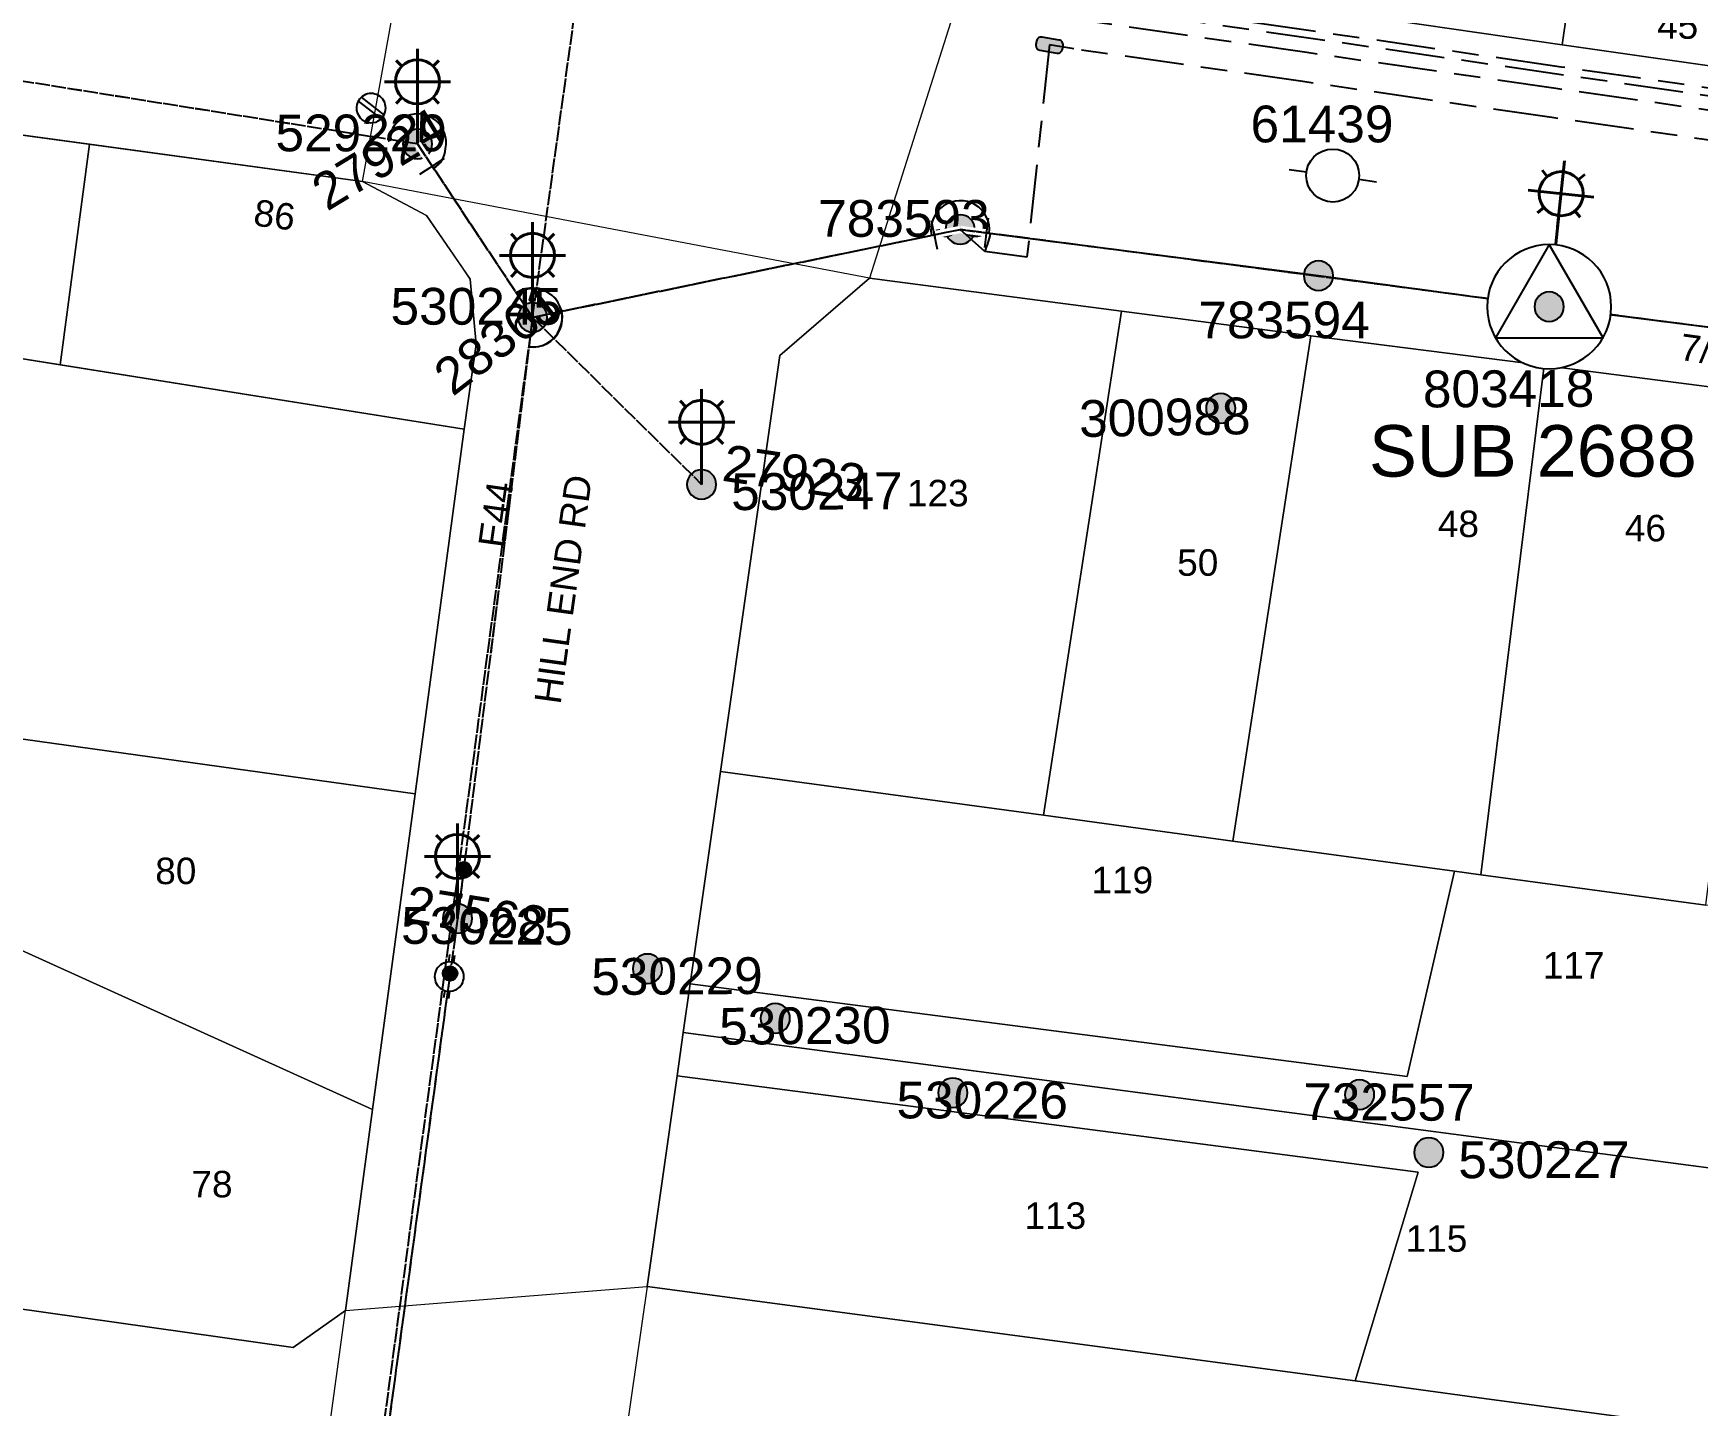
# Model space of a CAD drawing. Header units: metres. Extents: x 302360 to 303385, y 6262522 to 6263141.
# Drawn here: x 302754.4 to 302867.5, y 6262759 to 6262852.3 of the extents above; entities that cross this region are included whole.
import ezdxf
from ezdxf.enums import TextEntityAlignment as Align

# ---------------------------------------------------------------- set-up
doc = ezdxf.new("R2010")
doc.units = ezdxf.units.M
doc.linetypes.add('Cable Exist OH', pattern=[1, 1, 0])
doc.linetypes.add('Cable Exist UG', pattern=[8.2, 4, -1.2, 1.8, -1.2])
doc.layers.get('0').update_dxf_attribs({"color": 6})
doc.layers.add('Cadastre Land Parcels_SP_EXT', color=9, linetype='Continuous', lineweight=5)
doc.layers.add('Cadastre Roads_SP_EXT', color=9, linetype='Continuous', lineweight=5)
for name, color, linetype in [('Equip_HV_EXT', 7, 'Continuous'), ('Equip_LV_EXT', 7, 'Continuous'), ('Equip_SP_HV_EXT', 7, 'Continuous'), ('Equip_SP_LV_EXT', 7, 'Continuous'), ('Equip_SP_SL_EXT', 7, 'Continuous'), ('Mains_HV_EXT', 7, 'Continuous'), ('Mains_LV_EXT', 7, 'Continuous'), ('Mains_LV_SL_EXT', 7, 'Continuous'), ('Mains_SL_EXT', 7, 'Continuous'), ('OH_Details_SP_MISC', 7, 'Continuous'), ('Sub_SP_TR_HV_LV_EXT', 7, 'Continuous'), ('SupportsOH_SP_TR_HV_LV_SL_EXT', 7, 'Continuous')]:
    doc.layers.add(name, color=color, linetype=linetype)
doc.styles.add('iecARIAL', font='arial.ttf', dxfattribs={"height": 2})
doc.styles.add('POLE_LABEL', font='arial.ttf')
doc.styles.get("Standard").update_dxf_attribs({"font": 'arial.ttf'})

# ---------------------------------------------------------------- blocks, each defined once
blk = doc.blocks.new('SUB_POLE_EXT')
blk.add_wipeout([(0, 4.22), (0.42, 4.2), (0.83, 4.14), (1.21, 4.05), (1.62, 3.9), (1.99, 3.72), (2.35, 3.51), (2.68, 3.26), (2.99, 2.99), (3.28, 2.66), (3.52, 2.34), (3.76, 1.92), (3.9, 1.62), (4.04, 1.23), (4.18, 0.63), (4.22, 0), (4.18, -0.61), (4.06, -1.15), (3.9, -1.62), (3.58, -2.24), (3.22, -2.73), (2.97, -3.01), (2.68, -3.26), (2.36, -3.5), (2, -3.72), (1.64, -3.89), (1.25, -4.03), (0.82, -4.14), (0.42, -4.2), (0, -4.22), (-0.41, -4.2), (-0.8, -4.15), (-1.21, -4.05), (-1.62, -3.9), (-1.99, -3.73), (-2.35, -3.51), (-2.68, -3.26), (-2.96, -3.02), (-3.23, -2.72), (-3.51, -2.35), (-3.71, -2.01), (-3.91, -1.6), (-4.05, -1.21), (-4.16, -0.76), (-4.22, -0.14), (-4.21, 0.39), (-4.14, 0.83), (-4.03, 1.27), (-3.9, 1.63), (-3.71, 2.02), (-3.5, 2.37), (-3.28, 2.67), (-2.99, 2.99), (-2.68, 3.27), (-2.33, 3.52), (-1.98, 3.73), (-1.63, 3.9), (-1.2, 4.05), (-0.78, 4.15), (-0.4, 4.21)])
blk.add_line((2.16, 0.48), (2.16, 0.48, 0))
blk.add_lwpolyline([(-4.22, 0, 1), (4.22, 0, 1)], format="xyb", close=True)
blk.add_lwpolyline([(2.14, 0.52), (0, 4.22), (-3.66, -2.11), (3.66, -2.11)], close=True)
for tag, height, flags, p in [('ASSET_NUM', 3.5, 8, (2, 2)), ('STREET_CODE', 0.2, 9, (1.5, 0)), ('CONSTRUCTED_VOLTAGE', 0.2, 9, (1.5, -0.2)), ('OPERATING_VOLTAGE', 0.2, 9, (1.5, -0.6)), ('OPERATED_BY', 0.2, 9, (1.5, -0.8)), ('ORIENTATION', 0.2, 9, (1.5, -1.2)), ('NO_PHASES', 0.2, 9, (1.5, -0.4)), ('MAINTAINED_BY', 0.2, 9, (1.5, -1)), ('OWNED_BY', 0.2, 9, (1.5, -1.4)), ('SECONDARY_VOLTAGE', 0.2, 9, (1.5, -1.6)), ('STATE', 0.2, 9, (1.5, -1.8)), ('SUBSTATION_TYPE', 0.2, 9, (1.5, -2)), ('USAGE', 0.2, 9, (1.5, -2.2)), ('STREETNAME', 0.2, 9, (1.5, -2.8)), ('SUBURB', 0.2, 9, (1.5, -3)), ('Z', 0.2, 1, (1.5, -3.4)), ('LEGEND', 0.2, 9, (1.5, -2.4)), ('LOCATION', 0.2, 9, (1.5, -2.6)), ('NOTES', 0.2, 9, (1.5, -3.2))]:
    blk.add_attdef(tag, text='', height=height, dxfattribs=dict(flags=flags)).set_placement(p, align=Align.MIDDLE_LEFT)
blk = doc.blocks.new('LV_OH_LINKS_OPEN_EXT')
for p, q in [((-0.17, 4.97), (-0.17, 5.46)), ((0.17, 4.97), (0.17, 5.46)), ((-0.17, 3), (-0.17, 2.5)), ((0.17, 3), (0.17, 2.5))]:
    blk.add_line(p, q)
blk.add_lwpolyline([(0, 2.99, 1), (0, 4.98, 1)], format="xyb", close=True)
at = {"flags": 9}
for tag, p in [('ACTUAL_STATUS', (0, 0)), ('CONSTRUCTED_VOLTAGE', (0, -0.2)), ('OPERATING_VOLTAGE', (0, -0.6)), ('ORIENTATION', (0, -0.8)), ('OWNED_BY', (0, -1)), ('STATE', (0, -1.2)), ('NO_PHASES', (0, -0.4)), ('SWITCH_TYPE', (0, -1.4)), ('USAGE', (0, -1.6)), ('LEGEND', (0, -1.8)), ('NOTES', (0, -2))]:
    blk.add_attdef(tag, text='', height=0.2, dxfattribs=at).set_placement(p, align=Align.MIDDLE_LEFT)
at = {"flags": 1}
blk.add_attdef('Z', (0, 0), '', height=0.2, dxfattribs=at)
blk = doc.blocks.new('LV_OH_LINKS_CLOSED_EXT')
for p, q in [((-0.17, 4.97), (-0.17, 3)), ((0.17, 4.97), (0.17, 3))]:
    blk.add_line(p, q)
blk.add_lwpolyline([(0, 2.99, 1), (0, 4.98, 1)], format="xyb", close=True)
at = {"flags": 9}
for tag, p in [('ACTUAL_STATUS', (0, 0)), ('CONSTRUCTED_VOLTAGE', (0, -0.2)), ('OPERATING_VOLTAGE', (0, -0.6)), ('ORIENTATION', (0, -0.8)), ('OWNED_BY', (0, -1)), ('STATE', (0, -1.2)), ('NO_PHASES', (0, -0.4)), ('SWITCH_TYPE', (0, -1.4)), ('USAGE', (0, -1.6)), ('NOTES', (0, -1.8))]:
    blk.add_attdef(tag, text='', height=0.2, dxfattribs=at).set_placement(p, align=Align.MIDDLE_LEFT)
at = {"flags": 1}
blk.add_attdef('Z', (0, 0), '', height=0.2, dxfattribs=at)
blk = doc.blocks.new('SL_LANTERN_EXT')
at = {"lineweight": 40}
for p, q in [((-1.46, 5.68), (-1.06, 5.28)), ((0, 1.97), (0, 6.47)), ((1.46, 5.68), (1.06, 5.28)), ((-2.25, 4.22), (2.25, 4.22)), ((-1.46, 2.76), (-1.06, 3.16)), ((0, 0), (0, 2.72)), ((1.46, 2.76), (1.06, 3.16))]:
    blk.add_line(p, q, dxfattribs=at)
blk.add_circle((0, 4.22), 1.5, dxfattribs=at)
at = {"style": 'iecARIAL', "flags": 8}
blk.add_attdef('ASSET_NUM', (1.5, 1.5), '', height=2.5, dxfattribs=at)
for tag, p, height, flags in [('CONSTRUCTED_VOLTAGE', (0.98, -0.65), 0.2, 9), ('CONTROL_TYPE', (0.98, -0.85), 0.2, 9), ('LANTERN_PURPOSE', (0.98, -1.05), 0.2, 9), ('LANTERN_TYPE', (0.98, -1.25), 0.2, 9), ('LNUMBER', (2.18, -3.25), 2.5, 8), ('OPERATING_VOLTAGE', (0.98, -1.65), 0.2, 9), ('ORIENTATION', (0.98, -1.85), 0.2, 9), ('OWNED_BY', (0.98, -2.05), 0.2, 9), ('STATE', (0.98, -2.25), 0.2, 9), ('NO_PHASES', (0.98, -1.45), 0.2, 9), ('USAGE', (0.98, -2.45), 0.2, 9), ('CEXIST', (0.98, -2.65), 0.2, 9), ('CNEW', (0.98, -2.85), 0.2, 9), ('CNUMBER', (0.98, -3.05), 0.2, 9), ('CREMOVE', (0.98, -3.25), 0.2, 9), ('CREPLACE', (0.98, -3.45), 0.2, 9), ('LKINGHEIGHT', (0.98, -3.65), 0.2, 9), ('LBRACKET', (0.98, -3.85), 0.2, 9), ('LBRACKETVOCAB', (0.98, -4.05), 0.2, 9), ('LCATEGORY', (0.98, -4.25), 0.2, 9), ('LCHARGE1', (0.98, -4.45), 0.2, 9), ('LCHARGE1PERCENT', (0.98, -4.65), 0.2, 9), ('LCHARGE2', (0.98, -4.85), 0.2, 9), ('LCHARGE2PERCENT', (0.98, -5.05), 0.2, 9), ('LCHARGE3', (0.98, -5.25), 0.2, 9), ('LCHARGE3PERCENT', (0.98, -5.45), 0.2, 9), ('LEXIST', (0.98, -5.65), 0.2, 9), ('LLAMP', (0.98, -5.85), 0.2, 9), ('LLAMPVOCAB', (0.98, -6.05), 0.2, 9), ('LMAST', (0.98, -6.25), 0.2, 9), ('LMASTVOCAB', (0.98, -6.45), 0.2, 9), ('LNEW', (0.98, -6.65), 0.2, 9), ('LANTNUMBER', (0.98, -6.85), 0.2, 9), ('LOUTREACH', (0.98, -7.25), 0.2, 9), ('LOUTREACHVOCAB', (0.98, -7.45), 0.2, 9), ('LRATECODE', (0.98, -7.65), 0.2, 9), ('LREMOVE', (0.98, -7.85), 0.2, 9), ('LREPLACE', (0.98, -8.05), 0.2, 9), ('STREETNAME', (0.98, -9.25), 0.2, 9), ('LTYPE', (0.98, -8.25), 0.2, 9), ('LTYPEVOCAB', (0.98, -8.45), 0.2, 9), ('LEGEND', (0.98, -8.65), 0.2, 9), ('LOCATION', (0.98, -8.85), 0.2, 9), ('NOTES', (0.98, -9.05), 0.2, 9), ('SUBURB', (0.98, -9.45), 0.2, 1)]:
    blk.add_attdef(tag, p, '', height=height, dxfattribs=dict(flags=flags))
blk = doc.blocks.new('*U145')
at = {"lineweight": 40}
for p, q in [((-0.49, 9.28), (-0.14, 8.85)), ((0.57, 5.44), (1.04, 9.92)), ((2.41, 8.98), (1.97, 8.62)), ((-1.43, 7.92), (3.04, 7.45)), ((-0.8, 6.38), (-0.36, 6.74)), ((0, 0), (0.65, 6.19)), ((2.1, 6.08), (1.75, 6.51))]:
    blk.add_line(p, q, dxfattribs=at)
blk.add_circle((0.81, 7.68), 1.5, dxfattribs=at)
at = {"style": 'iecARIAL', "flags": 8}
blk.add_attdef('ASSET_NUM', (1.5, 1.5), '', height=2.5, dxfattribs=at)
for tag, p, height, flags in [('CONSTRUCTED_VOLTAGE', (0.98, -0.65), 0.2, 9), ('CONTROL_TYPE', (0.98, -0.85), 0.2, 9), ('LANTERN_PURPOSE', (0.98, -1.05), 0.2, 9), ('LANTERN_TYPE', (0.98, -1.25), 0.2, 9), ('LNUMBER', (2.18, -3.25), 2.5, 8), ('OPERATING_VOLTAGE', (0.98, -1.65), 0.2, 9), ('ORIENTATION', (0.98, -1.85), 0.2, 9), ('OWNED_BY', (0.98, -2.05), 0.2, 9), ('STATE', (0.98, -2.25), 0.2, 9), ('NO_PHASES', (0.98, -1.45), 0.2, 9), ('USAGE', (0.98, -2.45), 0.2, 9), ('CEXIST', (0.98, -2.65), 0.2, 9), ('CNEW', (0.98, -2.85), 0.2, 9), ('CNUMBER', (0.98, -3.05), 0.2, 9), ('CREMOVE', (0.98, -3.25), 0.2, 9), ('CREPLACE', (0.98, -3.45), 0.2, 9), ('LKINGHEIGHT', (0.98, -3.65), 0.2, 9), ('LBRACKET', (0.98, -3.85), 0.2, 9), ('LBRACKETVOCAB', (0.98, -4.05), 0.2, 9), ('LCATEGORY', (0.98, -4.25), 0.2, 9), ('LCHARGE1', (0.98, -4.45), 0.2, 9), ('LCHARGE1PERCENT', (0.98, -4.65), 0.2, 9), ('LCHARGE2', (0.98, -4.85), 0.2, 9), ('LCHARGE2PERCENT', (0.98, -5.05), 0.2, 9), ('LCHARGE3', (0.98, -5.25), 0.2, 9), ('LCHARGE3PERCENT', (0.98, -5.45), 0.2, 9), ('LEXIST', (0.98, -5.65), 0.2, 9), ('LLAMP', (0.98, -5.85), 0.2, 9), ('LLAMPVOCAB', (0.98, -6.05), 0.2, 9), ('LMAST', (0.98, -6.25), 0.2, 9), ('LMASTVOCAB', (0.98, -6.45), 0.2, 9), ('LNEW', (0.98, -6.65), 0.2, 9), ('LANTNUMBER', (0.98, -6.85), 0.2, 9), ('LOUTREACH', (0.98, -7.25), 0.2, 9), ('LOUTREACHVOCAB', (0.98, -7.45), 0.2, 9), ('LRATECODE', (0.98, -7.65), 0.2, 9), ('LREMOVE', (0.98, -7.85), 0.2, 9), ('LREPLACE', (0.98, -8.05), 0.2, 9), ('STREETNAME', (0.98, -9.25), 0.2, 9), ('LTYPE', (0.98, -8.25), 0.2, 9), ('LTYPEVOCAB', (0.98, -8.45), 0.2, 9), ('LEGEND', (0.98, -8.65), 0.2, 9), ('LOCATION', (0.98, -8.85), 0.2, 9), ('NOTES', (0.98, -9.05), 0.2, 9), ('SUBURB', (0.98, -9.45), 0.2, 1)]:
    blk.add_attdef(tag, p, '', height=height, dxfattribs=dict(flags=flags))
blk = doc.blocks.new('POLE_EXT')
blk.add_hatch(color=256).paths.add_polyline_path([(-1, 0, 1), (1, 0, 1)])
blk.add_lwpolyline([(-1, 0, 1), (1, 0, 1)], format="xyb", close=True)
for tag, height, flags, p in [('pNumber', 2.5, 8, (-17.84, 2.07)), ('OWNED_BY', 0.2, 9, (1.35, -0.4)), ('SPECIAL_USE', 0.2, 9, (1.35, -0.8)), ('STATE', 0.2, 9, (1.35, -1)), ('PARENT', 0.2, 9, (1.35, -0.6)), ('USAGE', 0.2, 9, (1.35, -1.2)), ('cLV', 0.2, 9, (1.35, -1.4)), ('hDepth', 0.2, 9, (1.35, -1.6)), ('hDia', 0.2, 9, (1.35, -1.8)), ('cHV', 0.2, 9, (1.35, -2)), ('LBRACKET', 0.2, 9, (1.35, -2.2)), ('cLinedev', 0.2, 9, (1.35, -3.4)), ('LExisting', 0.2, 9, (1.35, -2.4)), ('LANTNUMBER', 0.2, 9, (1.35, -2.6)), ('LOther', 0.2, 9, (1.35, -2.8)), ('LRemove', 0.2, 9, (1.35, -3)), ('LEGEND', 0.2, 9, (1.35, -3.2)), ('pExisting', 0.2, 9, (1.35, -3.8)), ('pFooting', 0.2, 9, (1.35, -4.4)), ('pNew', 0.2, 9, (1.35, -4.6)), ('LOCATION', 0.2, 9, (1.35, -3.6)), ('PFNUMBER', 0.2, 9, (1.35, -4)), ('NEWPFNUMBER', 0.2, 9, (1.35, -4.2)), ('pRelocate', 0.2, 9, (1.35, -5)), ('pRemove', 0.2, 9, (1.35, -5.2)), ('pReplace', 0.2, 9, (1.35, -5.4)), ('pStay', 0.2, 9, (1.35, -5.6)), ('pType', 0.2, 9, (1.35, -5.8)), ('cspan', 0.2, 9, (1.35, -6)), ('STREETNAME', 0.2, 9, (1.35, -6.2)), ('SUBURB', 0.2, 9, (1.35, -6.4)), ('NOTES', 0.2, 9, (1.35, -6.6)), ('MAINTAINED_BY', 0.2, 9, (1.36, -6.81)), ('OPERATED_BY', 0.2, 9, (1.36, -7.01))]:
    blk.add_attdef(tag, text='', height=height, dxfattribs=dict(flags=flags)).set_placement(p, align=Align.MIDDLE_LEFT)
at = {"style": 'POLE_LABEL'}
for tag, height, flags, p in [('ASSET_NUM', 2.5, 8, (2, 2)), ('STRUCTURE_PLANT_NUMBER', 0.2, 9, (1.35, 0.03)), ('STREET_CODE', 0.2, 9, (1.35, -0.2))]:
    blk.add_attdef(tag, text='', height=height, dxfattribs=dict(at, flags=flags)).set_placement(p, align=Align.MIDDLE_LEFT)
at = {"flags": 1}
blk.add_attdef('Z', (1.35, -7.33), '', height=0.2, dxfattribs=at)
blk = doc.blocks.new('HV_STJ_EXT')
h = blk.add_hatch(color=256)
edge = h.paths.add_edge_path()
edge.add_ellipse((-0.59, 0.13), major_axis=(0.226, 0.226), ratio=1, start_angle=45, end_angle=135)
edge.add_line((-0.91, 0.13), (-0.91, -0.13))
edge.add_ellipse((-0.59, -0.13), major_axis=(0.226, 0.226), ratio=1, start_angle=135, end_angle=225)
edge.add_line((-0.59, -0.45), (0.59, -0.45))
edge.add_ellipse((0.59, -0.13), major_axis=(-0.226, 0.226), ratio=1, start_angle=135, end_angle=225)
edge.add_line((0.91, -0.13), (0.91, 0.13))
edge.add_ellipse((0.59, 0.13), major_axis=(-0.226, 0.226), ratio=1, start_angle=225, end_angle=315)
edge.add_line((0.59, 0.45), (-0.59, 0.45))
blk.add_lwpolyline([(-0.91, 0.13), (-0.91, -0.13, 0.414214), (-0.59, -0.45), (0.59, -0.45, 0.414214), (0.91, -0.13), (0.91, 0.13, 0.414214), (0.59, 0.45), (-0.59, 0.45, 0.414214)], format="xyb", close=True)
for tag, flags, p in [('ORIENTATION', 9, (1.5, 0)), ('Z', 1, (1.5, -0.8)), ('USAGE', 9, (1.5, -0.2)), ('LEGEND', 9, (1.5, -0.4)), ('NOTES', 9, (1.5, -0.6))]:
    blk.add_attdef(tag, text='', height=0.2, dxfattribs=dict(flags=flags)).set_placement(p, align=Align.MIDDLE_LEFT)
blk = doc.blocks.new('HV_ABS_OPEN_EXT')
for p, q in [((-3, 6.87), (-1.8, 6.87)), ((1.8, 6.87), (3, 6.87))]:
    blk.add_line(p, q)
blk.add_circle((0, 6.87), 1.8)
for tag, height, flags, p in [('ASSET_NUM', 2.5, 8, (2, 2)), ('STREET_CODE', 0.2, 9, (1.5, 0)), ('ACTUAL_STATUS', 0.2, 9, (1.5, -0.2)), ('CONSTRUCTED_VOLTAGE', 0.2, 9, (1.5, -0.4)), ('OPERATING_VOLTAGE', 0.2, 9, (1.5, -0.8)), ('ORIENTATION', 0.2, 9, (1.5, -1)), ('OWNED_BY', 0.2, 9, (1.5, -1.2)), ('NO_PHASES', 0.2, 9, (1.5, -0.6)), ('STATE', 0.2, 9, (1.5, -1.4)), ('SWITCH_TYPE', 0.2, 9, (1.5, -1.6)), ('USAGE', 0.2, 9, (1.5, -1.8)), ('LEGEND', 0.2, 9, (1.5, -2)), ('LOCATION', 0.2, 9, (1.5, -2.2)), ('STREETNAME', 0.2, 9, (1.5, -2.4)), ('SUBURB', 0.2, 9, (1.5, -2.6)), ('OPERATED_BY', 0.2, 9, (1.5, -3.2)), ('NOTES', 0.2, 9, (1.5, -2.8)), ('MAINTAINED_BY', 0.2, 9, (1.5, -3)), ('LABEL_ALIGNMENT', 0.2, 9, (1.5, -3.4)), ('Z', 0.2, 1, (1.5, -3.6))]:
    blk.add_attdef(tag, text='', height=height, dxfattribs=dict(flags=flags)).set_placement(p, align=Align.MIDDLE_LEFT)
blk = doc.blocks.new('End Shackle_EXT')
at = {"flags": 9}
for tag, p in [('OWNED_BY', (0, -1)), ('STATE', (0, -1.2)), ('USAGE', (0, -1.4)), ('NOTES', (0, -1.6))]:
    blk.add_attdef(tag, text='', height=0.2, dxfattribs=at).set_placement(p, align=Align.MIDDLE_LEFT)
blk.add_wipeout([(0, 0.25), (1.81, 0.25), (1.82, -0.25), (0, -0.25)])
blk.add_line((1.81, -1), (1.81, 1))
at = {"flags": 1}
blk.add_attdef('Z', (0, 0), '', height=0.2, dxfattribs=at)
at = {"flags": 9}
for tag, p in [('CONNECTOR_TYPE', (0, 0)), ('CONSTRUCTED_VOLTAGE', (0, -0.2)), ('OPERATING_VOLTAGE', (0, -0.6)), ('ORIENTATION', (0, -0.8)), ('NO_PHASES', (0, -0.4))]:
    blk.add_attdef(tag, text='', height=0.2, dxfattribs=at).set_placement(p, align=Align.MIDDLE_LEFT)
blk = doc.blocks.new('CONNECTOR_NODE_EXT')
h = blk.add_hatch(color=256)
edge = h.paths.add_edge_path()
edge.add_arc((0, 0), 0.5, 0, 360)
blk.add_circle((0, 0), 0.5)
at = {"flags": 1}
blk.add_attdef('Z', (0, 0), '', height=0.2, dxfattribs=at)
at = {"flags": 9}
for tag, p in [('CONNECTOR_TYPE', (0, 0)), ('CONSTRUCTED_VOLTAGE', (0, -0.2)), ('OPERATING_VOLTAGE', (0, -0.6)), ('ORIENTATION', (0, -0.8)), ('SUBTYPE', (0, -1)), ('NO_PHASES', (0, -0.4)), ('USAGE', (0, -1.2)), ('NOTES', (0, -1.4))]:
    blk.add_attdef(tag, text='', height=0.2, dxfattribs=at).set_placement(p, align=Align.MIDDLE_LEFT)

msp = doc.modelspace()

# ---------------------------------------------------------------- linework, layer by layer
at = {"layer": 'Cadastre Land Parcels_SP_EXT', "linetype": 'Continuous'}
for points in [[(302847.61, 6262888.69), (302846.69, 6262888.87), (302841.39, 6262853.96), (302858.32, 6262851.52), (302863.35, 6262886.42), (302860.23, 6262886.86), (302847.61, 6262888.69)], [(302880.09, 6262884.02), (302863.35, 6262886.42), (302858.32, 6262851.52), (302871.97, 6262849.57), (302875.16, 6262849.12), (302880.09, 6262884.02)], [(302758.2, 6262844.76), (302735.65, 6262847.83), (302733.06, 6262833.45), (302756.21, 6262829.76), (302758.2, 6262844.76)], [(302784.48, 6262831.18), (302784.09, 6262835.58), (302783.62, 6262836.26), (302781.11, 6262839.92), (302776.77, 6262842.23), (302758.2, 6262844.76), (302756.21, 6262829.76), (302783.67, 6262825.4), (302784.48, 6262831.18)], [(302823.05, 6262799.15), (302828.36, 6262833.42), (302811.23, 6262835.65), (302805.12, 6262830.41), (302801.09, 6262802.13), (302823.05, 6262799.15)], [(302783.67, 6262825.39), (302733.06, 6262833.45), (302728.42, 6262807.88), (302737.12, 6262806.63), (302745.21, 6262805.5), (302780.34, 6262800.61), (302783.67, 6262825.39)], [(302841.23, 6262831.75), (302828.36, 6262833.42), (302823.05, 6262799.15), (302835.92, 6262797.4), (302841.23, 6262831.75)], [(302857.08, 6262829.72), (302841.23, 6262831.75), (302835.92, 6262797.4), (302850.99, 6262795.36), (302852.79, 6262795.11), (302857.08, 6262829.72)], [(302872.36, 6262827.75), (302857.08, 6262829.72), (302852.79, 6262795.11), (302868.07, 6262793.04), (302872.36, 6262827.75)], [(302780.34, 6262800.61), (302745.21, 6262805.5), (302747.68, 6262792.63), (302777.45, 6262779.15), (302780.34, 6262800.61)], [(302823.05, 6262799.15), (302801.09, 6262802.13), (302799.03, 6262787.7), (302847.78, 6262781.4), (302850.99, 6262795.36), (302835.92, 6262797.4), (302823.05, 6262799.15)], [(302852.79, 6262795.11), (302850.99, 6262795.36), (302847.78, 6262781.4), (302799.03, 6262787.7), (302798.56, 6262784.39), (302896.76, 6262771.43), (302898.93, 6262788.86), (302883.9, 6262790.89), (302873.08, 6262792.36), (302868.07, 6262793.04), (302852.79, 6262795.11)], [(302775.61, 6262765.48), (302777.45, 6262779.15), (302747.68, 6262792.63), (302752.83, 6262765.69), (302772.05, 6262762.97), (302775.61, 6262765.48)], [(302896.76, 6262771.43), (302798.56, 6262784.39), (302798.14, 6262781.45), (302848.53, 6262774.9), (302844.25, 6262760.71), (302853, 6262759.52), (302894.46, 6262753.98), (302896.76, 6262771.43)], [(302798.14, 6262781.45), (302796.1, 6262767.12), (302844.25, 6262760.71), (302848.53, 6262774.9), (302798.14, 6262781.45)], [(302894.46, 6262753.98), (302853, 6262759.52), (302844.25, 6262760.71), (302796.1, 6262767.12), (302793.49, 6262748.89), (302792.3, 6262740.53), (302791.19, 6262732.73), (302848.48, 6262725.05), (302890.19, 6262719.48), (302894.46, 6262753.98)]]:
    msp.add_lwpolyline(points, close=True, dxfattribs=at)
at = {"layer": 'Cadastre Roads_SP_EXT', "linetype": 'Continuous'}
for points in [[(302651.97, 6262859.21), (302667.13, 6262857.16), (302684.84, 6262854.74), (302702.54, 6262852.31), (302717.39, 6262850.32), (302735.65, 6262847.83), (302776.77, 6262842.23), (302778.52, 6262852.05), (302780.34, 6262862.2), (302763.84, 6262864.54), (302737.52, 6262868.28), (302722.16, 6262870.48), (302720.84, 6262870.56), (302719.06, 6262870.67), (302703.83, 6262872.77), (302688.46, 6262874.87), (302589.17, 6262888.55)], [(302871.97, 6262849.57), (302858.32, 6262851.52), (302841.39, 6262853.96), (302825.83, 6262856.19), (302825.83, 6262856.19), (302818.09, 6262857.33), (302814.78, 6262846.88), (302811.23, 6262835.65), (302828.36, 6262833.42), (302841.23, 6262831.75), (302857.08, 6262829.72), (302872.36, 6262827.75)], [(302645.3, 6262765.21), (302660.43, 6262763.08), (302675.27, 6262760.97), (302690.78, 6262758.79), (302705.97, 6262756.65), (302721.17, 6262754.5), (302736.42, 6262752.34), (302760.86, 6262748.92), (302770.52, 6262747.56), (302772.65, 6262744.15), (302774.26, 6262755.71), (302775.61, 6262765.48), (302772.05, 6262762.97), (302752.83, 6262765.69), (302731.84, 6262768.66), (302716.69, 6262770.8), (302701.76, 6262772.91), (302686.8, 6262775.03), (302671.3, 6262777.22), (302656.31, 6262779.35), (302641.08, 6262781.5)]]:
    msp.add_lwpolyline(points, dxfattribs=at)
msp.add_lwpolyline([(302811.23, 6262835.65), (302796.81, 6262838.4), (302776.77, 6262842.23), (302781.11, 6262839.92), (302784.09, 6262835.58), (302784.48, 6262831.18), (302783.67, 6262825.39), (302780.34, 6262800.61), (302777.45, 6262779.15), (302775.61, 6262765.48), (302784.13, 6262766.16), (302796.1, 6262767.12), (302798.14, 6262781.45), (302798.56, 6262784.39), (302799.03, 6262787.7), (302801.09, 6262802.13), (302805.12, 6262830.41), (302811.23, 6262835.65)], close=True, dxfattribs=at)
at = {"layer": 'Mains_HV_EXT', "linetype": 'Cable Exist UG'}
msp.add_lwpolyline([(302935.85, 6262850.61), (302935.62, 6262848.75), (302935.62, 6262848.75), (302935.06, 6262843.52), (302935.06, 6262843.52), (302934.31, 6262836), (302924.81, 6262837.14), (302924.81, 6262837.14), (302910.79, 6262839.17), (302894.31, 6262841.52), (302892.95, 6262841.62), (302890.97, 6262841.77), (302874.45, 6262844.17), (302871.27, 6262844.62), (302857.61, 6262846.57), (302840.68, 6262849.02), (302825.11, 6262851.24), (302823.45, 6262851.53)], dxfattribs=at)
at = {"layer": 'Mains_HV_EXT', "linetype": 'Continuous'}
for points in [[(302782.4, 6262844.48, 1.049482), (302778.55, 6262845.09)], [(302781.59, 6262843.13, 0.272224), (302782.4, 6262844.48)], [(302819.37, 6262838.71, 1.156031), (302815.43, 6262838.58)], [(302819.06, 6262837.47, 0.062942), (302819.45, 6262838.7)], [(302788.06, 6262831, 1.466309), (302787.25, 6262834.61)]]:
    msp.add_lwpolyline(points, format="xyb", dxfattribs=at)
at = {"layer": 'Mains_HV_EXT', "linetype": 'Cable Exist OH'}
for points in [[(302857.43, 6262833.72), (302841.75, 6262835.78)], [(302888.03, 6262829.83), (302878.5, 6262830.99), (302857.43, 6262833.72)], [(302788.32, 6262832.99), (302770.26, 6262698.67)]]:
    msp.add_lwpolyline(points, dxfattribs=at)
at = {"layer": 'Mains_LV_EXT', "linetype": 'Cable Exist OH'}
for points in [[(302788.32, 6262832.99), (302794.8, 6262879.67)], [(302857.43, 6262833.72), (302890.86, 6262829.46)], [(302788.32, 6262832.99), (302783.64, 6262795.48)], [(302783.64, 6262795.48), (302783.22, 6262792.13)], [(302783.22, 6262792.13), (302782.71, 6262788.4)], [(302782.71, 6262788.4), (302776.5, 6262742.84)]]:
    msp.add_lwpolyline(points, dxfattribs=at)
at = {"layer": 'Mains_LV_EXT', "linetype": 'Cable Exist UG'}
msp.add_lwpolyline([(302888.34, 6262845.18), (302886.08, 6262844.16), (302886.08, 6262844.16), (302875.13, 6262845.76), (302874.63, 6262847.12), (302831.64, 6262853.34), (302831.64, 6262853.34), (302827.49, 6262853.94)], dxfattribs=at)
at = {"layer": 'Mains_LV_EXT', "linetype": 'Continuous'}
msp.add_lwpolyline([(302788.08, 6262831, 1.435037), (302787.22, 6262834.66)], format="xyb", dxfattribs=at)
at = {"layer": 'Mains_LV_SL_EXT', "linetype": 'Cable Exist UG'}
msp.add_lwpolyline([(302888.37, 6262845.17), (302887, 6262843.68), (302887, 6262843.68), (302874.78, 6262845.48), (302874.01, 6262847.76), (302874.01, 6262847.76), (302871.76, 6262848.09), (302858.25, 6262850.01), (302857.78, 6262850.08), (302857.78, 6262850.08), (302841.38, 6262852.45), (302840.91, 6262852.52), (302840.91, 6262852.52), (302829.63, 6262854.1), (302828.98, 6262854.71), (302827.1, 6262855.02), (302824.78, 6262854.35)], dxfattribs=at)
at = {"layer": 'Mains_SL_EXT', "linetype": 'Cable Exist OH'}
for points in [[(302857.43, 6262833.72), (302890.86, 6262829.46)], [(302788.32, 6262832.99), (302783.22, 6262792.13)], [(302788.32, 6262832.99), (302799.81, 6262821.64)], [(302783.22, 6262792.13), (302776.5, 6262742.84)]]:
    msp.add_lwpolyline(points, dxfattribs=at)
at = {"layer": 'OH_Details_SP_MISC', "color": 7, "linetype": 'Continuous', "flags": 128}
msp.add_lwpolyline([(302817.39, 6262838.97), (302841.75, 6262835.83), (302857.43, 6262833.72), (302890.86, 6262829.48), (302928.63, 6262824.59), (302936.04, 6262823.64), (302967.71, 6262819.54)], dxfattribs=at)

# ---------------------------------------------------------------- block references
at = {"layer": 'Equip_HV_EXT', "rotation": 350.5530241102542}
msp.add_blockref('HV_STJ_EXT', (302823.46, 6262851.5), dxfattribs=at)
at = {"layer": 'Equip_LV_EXT'}
for p in [(302783.64, 6262795.48), (302782.71, 6262788.4)]:
    msp.add_blockref('CONNECTOR_NODE_EXT', p, dxfattribs=at)
at = {"layer": 'Equip_SP_HV_EXT'}
ref = msp.add_blockref('HV_ABS_OPEN_EXT', (302841.75, 6262835.83), dxfattribs=dict(at, rotation=351.9397528565618))
ref.add_attrib('ASSET_NUM', '61439', dxfattribs={"layer": '0', "height": 2.5}).set_placement((302846.84, 6262847.39), align=Align.TOP_RIGHT)
at = {"layer": 'Equip_SP_LV_EXT'}
for name, p, rotation in [('LV_OH_LINKS_CLOSED_EXT', (302780.5, 6262844.78), 52.30895554398342), ('LV_OH_LINKS_OPEN_EXT', (302783.22, 6262792.13), 171.8401377304098)]:
    msp.add_blockref(name, p, dxfattribs=dict(at, rotation=rotation))
at = {"layer": 'Equip_SP_SL_EXT'}
ref = msp.add_blockref('SL_LANTERN_EXT', (302780.5, 6262844.78), dxfattribs=at)
ref.add_attrib('ASSET_NUM', '27924', dxfattribs={"layer": '0', "height": 2.5, "rotation": 31.2968, "style": 'iecARIAL'}).set_placement((302782, 6262846.28), align=Align.MIDDLE_RIGHT)
msp.add_blockref('*U145', (302857.43, 6262833.72), dxfattribs=at)
ref = msp.add_blockref('SL_LANTERN_EXT', (302788.32, 6262832.99), dxfattribs=at)
ref.add_attrib('ASSET_NUM', '28361', dxfattribs={"layer": '0', "height": 2.5, "rotation": 37.6262, "style": 'iecARIAL'}).set_placement((302789.82, 6262834.49), align=Align.MIDDLE_RIGHT)
ref = msp.add_blockref('SL_LANTERN_EXT', (302799.81, 6262821.64), dxfattribs=at)
ref.add_attrib('ASSET_NUM', '27923', dxfattribs={"layer": '0', "height": 2.5, "rotation": 351.4874, "style": 'iecARIAL'}).set_placement((302801.31, 6262823.14), align=Align.MIDDLE_LEFT)
ref = msp.add_blockref('SL_LANTERN_EXT', (302783.22, 6262792.13), dxfattribs=at)
ref.add_attrib('ASSET_NUM', '27568', dxfattribs={"layer": '0', "height": 2.5, "rotation": 350.9667, "style": 'iecARIAL'}).set_placement((302784.72, 6262793.63), align=Align.TOP_CENTER)
at = {"layer": 'SupportsOH_SP_TR_HV_LV_SL_EXT'}
ref = msp.add_blockref('POLE_EXT', (302780.5, 6262844.78), dxfattribs=at)
ref.add_attrib('ASSET_NUM', '529229', dxfattribs={"layer": '0', "height": 2.5, "style": 'POLE_LABEL'}).set_placement((302782.5, 6262845.53), align=Align.MIDDLE_RIGHT)
ref = msp.add_blockref('POLE_EXT', (302817.39, 6262838.97), dxfattribs=at)
ref.add_attrib('ASSET_NUM', '783593', dxfattribs={"layer": '0', "height": 2.5, "style": 'POLE_LABEL'}).set_placement((302819.39, 6262839.72), align=Align.MIDDLE_RIGHT)
ref = msp.add_blockref('POLE_EXT', (302841.75, 6262835.83), dxfattribs=at)
ref.add_attrib('ASSET_NUM', '783594', dxfattribs={"layer": '0', "height": 2.5, "style": 'POLE_LABEL'}).set_placement((302839.41, 6262830.82), align=Align.BOTTOM_CENTER)
ref = msp.add_blockref('POLE_EXT', (302788.32, 6262832.99), dxfattribs=at)
ref.add_attrib('ASSET_NUM', '530245', dxfattribs={"layer": '0', "height": 2.5, "rotation": 359.9429, "style": 'POLE_LABEL'}).set_placement((302790.32, 6262833.74), align=Align.MIDDLE_RIGHT)
ref = msp.add_blockref('POLE_EXT', (302835.1, 6262826.81), dxfattribs=at)
ref.add_attrib('ASSET_NUM', '300988', dxfattribs={"layer": '0', "height": 2.5, "rotation": 1, "style": 'POLE_LABEL'}).set_placement((302837.1, 6262827.56), align=Align.TOP_RIGHT)
ref = msp.add_blockref('POLE_EXT', (302799.81, 6262821.64), dxfattribs=at)
ref.add_attrib('ASSET_NUM', '530247', dxfattribs={"layer": '0', "height": 2.5, "rotation": 0.3579, "style": 'POLE_LABEL'}).set_placement((302801.81, 6262822.39), align=Align.TOP_LEFT)
ref = msp.add_blockref('POLE_EXT', (302783.22, 6262792.13), dxfattribs=at)
ref.add_attrib('ASSET_NUM', '530225', dxfattribs={"layer": '0', "height": 2.5, "rotation": 359.6084, "style": 'POLE_LABEL'}).set_placement((302785.22, 6262792.88), align=Align.TOP_CENTER)
ref = msp.add_blockref('POLE_EXT', (302796.13, 6262788.72), dxfattribs=at)
ref.add_attrib('ASSET_NUM', '530229', dxfattribs={"layer": '0', "height": 2.5, "rotation": 0.3633, "style": 'POLE_LABEL'}).set_placement((302798.13, 6262789.47), align=Align.TOP_CENTER)
ref = msp.add_blockref('POLE_EXT', (302804.82, 6262785.35), dxfattribs=at)
ref.add_attrib('ASSET_NUM', '530230', dxfattribs={"layer": '0', "height": 2.5, "rotation": 0.4621, "style": 'POLE_LABEL'}).set_placement((302806.82, 6262786.1), align=Align.TOP_CENTER)
ref = msp.add_blockref('POLE_EXT', (302816.89, 6262780.29), dxfattribs=at)
ref.add_attrib('ASSET_NUM', '530226', dxfattribs={"layer": '0', "height": 2.5, "rotation": 359.903, "style": 'POLE_LABEL'}).set_placement((302818.89, 6262781.04), align=Align.TOP_CENTER)
ref = msp.add_blockref('POLE_EXT', (302844.54, 6262780.16), dxfattribs=at)
ref.add_attrib('ASSET_NUM', '732557', dxfattribs={"layer": '0', "height": 2.5, "rotation": 359.6711, "style": 'POLE_LABEL'}).set_placement((302846.54, 6262780.91), align=Align.TOP_CENTER)
ref = msp.add_blockref('POLE_EXT', (302849.25, 6262776.23), dxfattribs=at)
ref.add_attrib('ASSET_NUM', '530227', dxfattribs={"layer": '0', "height": 2.5, "rotation": 0.0687, "style": 'POLE_LABEL'}).set_placement((302851.25, 6262776.98), align=Align.TOP_LEFT)

# ---------------------------------------------------------------- texts
at = {"layer": 'Cadastre Land Parcels_SP_EXT'}
for s, p in [('45', (302864.76, 6262851.93)), ('123', (302813.77, 6262820.15)), ('48', (302849.86, 6262818.06)), ('46', (302862.57, 6262817.77)), ('50', (302832.14, 6262815.43)), ('80', (302762.67, 6262794.47)), ('119', (302826.31, 6262793.85)), ('117', (302856.99, 6262788.05)), ('78', (302765.13, 6262773.18)), ('113', (302821.76, 6262771.04)), ('115', (302847.67, 6262769.48))]:
    msp.add_text(s, height=1.8, dxfattribs=at).set_placement(p)
msp.add_text('86', height=1.8, rotation=352.5243, dxfattribs=at).set_placement((302769.28, 6262839.25))
at = {"layer": 'Cadastre Roads_SP_EXT'}
msp.add_text('HILL END RD', height=1.8, rotation=82.1144, dxfattribs=at).set_placement((302790.22, 6262806.64))
at = {"layer": 'Mains_LV_EXT'}
msp.add_text('E44', height=1.8, rotation=81.9624, dxfattribs=at).set_placement((302786.4, 6262817.26))

# ---------------------------------------------------------------- next in the draw order: block references
at = {"layer": 'Mains_SL_EXT'}
for p, rotation in [((302780.5, 6262844.78), 303.5644046498647), ((302817.39, 6262838.97), 352.5241502246339)]:
    msp.add_blockref('End Shackle_EXT', p, dxfattribs=dict(at, rotation=rotation))

# ---------------------------------------------------------------- next in the draw order: linework, layer by layer
at = {"layer": 'Mains_HV_EXT', "linetype": 'Cable Exist OH'}
for points in [[(302780.5, 6262844.78), (302738.9, 6262851.39), (302719, 6262854.14), (302689.62, 6262858.16)], [(302788.32, 6262832.99), (302780.5, 6262844.78)]]:
    msp.add_lwpolyline(points, dxfattribs=at)
at = {"layer": 'Mains_LV_EXT', "linetype": 'Cable Exist OH'}
for points in [[(302780.5, 6262844.78), (302738.9, 6262851.39)], [(302788.32, 6262832.99), (302780.5, 6262844.78)]]:
    msp.add_lwpolyline(points, dxfattribs=at)
at = {"layer": 'Mains_SL_EXT', "linetype": 'Cable Exist OH'}
for points in [[(302780.5, 6262844.78), (302736.46, 6262851.77), (302719, 6262854.14), (302689.73, 6262858.1)], [(302780.5, 6262844.78), (302788.32, 6262832.99)]]:
    msp.add_lwpolyline(points, dxfattribs=at)

# ---------------------------------------------------------------- next in the draw order: block references
at = {"layer": 'Mains_SL_EXT', "rotation": 191.5731592809148}
msp.add_blockref('End Shackle_EXT', (302817.39, 6262838.97), dxfattribs=at)

# ---------------------------------------------------------------- next in the draw order: linework, layer by layer
at = {"layer": 'Mains_HV_EXT', "linetype": 'Cable Exist UG'}
for points in [[(302935.85, 6262850.4), (302933.97, 6262850.42), (302933.97, 6262850.42), (302932.48, 6262838.28), (302932.48, 6262838.28), (302911.08, 6262841.14), (302894.53, 6262843.51), (302893.1, 6262843.62), (302891.19, 6262843.76), (302874.74, 6262846.15), (302871.55, 6262846.6), (302857.89, 6262848.55), (302840.96, 6262850.99), (302825.39, 6262853.22), (302818.02, 6262854.31)], [(302823.46, 6262851.52), (302821.93, 6262837.08), (302821.93, 6262837.08), (302819.06, 6262837.47), (302817.39, 6262838.97)]]:
    msp.add_lwpolyline(points, dxfattribs=at)
at = {"layer": 'Mains_HV_EXT', "linetype": 'Cable Exist OH'}
for points in [[(302788.46, 6262833.04), (302817.39, 6262838.97)], [(302841.75, 6262835.78), (302817.39, 6262838.97)]]:
    msp.add_lwpolyline(points, dxfattribs=at)
at = {"layer": 'Mains_LV_EXT', "linetype": 'Cable Exist OH'}
for points in [[(302788.32, 6262832.99), (302817.39, 6262838.97)], [(302817.39, 6262838.97), (302841.75, 6262835.83), (302857.43, 6262833.72)]]:
    msp.add_lwpolyline(points, dxfattribs=at)
at = {"layer": 'Mains_SL_EXT', "linetype": 'Cable Exist OH'}
for points in [[(302788.32, 6262832.99), (302817.39, 6262838.97)], [(302817.39, 6262838.97), (302841.75, 6262835.83), (302857.43, 6262833.72)]]:
    msp.add_lwpolyline(points, dxfattribs=at)

# ---------------------------------------------------------------- next in the draw order: block references
at = {"layer": 'Sub_SP_TR_HV_LV_EXT'}
ref = msp.add_blockref('SUB_POLE_EXT', (302857.43, 6262833.72), dxfattribs=at)
ref.add_attrib('ASSET_NUM', 'SUB 2688', dxfattribs={"layer": '0', "height": 3.5}).set_placement((302867.46, 6262825.67), align=Align.TOP_RIGHT)

# ---------------------------------------------------------------- next in the draw order: block references
at = {"layer": 'SupportsOH_SP_TR_HV_LV_SL_EXT'}
ref = msp.add_blockref('POLE_EXT', (302857.43, 6262833.72), dxfattribs=at)
ref.add_attrib('ASSET_NUM', '803418', dxfattribs={"layer": '0', "height": 2.5, "rotation": 0.2278, "style": 'POLE_LABEL'}).set_placement((302860.49, 6262829.42), align=Align.TOP_RIGHT)

# ---------------------------------------------------------------- next in the draw order: texts
at = {"layer": 'Mains_LV_EXT'}
msp.add_text('7/4.50 AAC (ME)', height=1.8, rotation=352.173, dxfattribs=at).set_placement((302866.22, 6262830.12))

doc.saveas('drawing.dxf')
